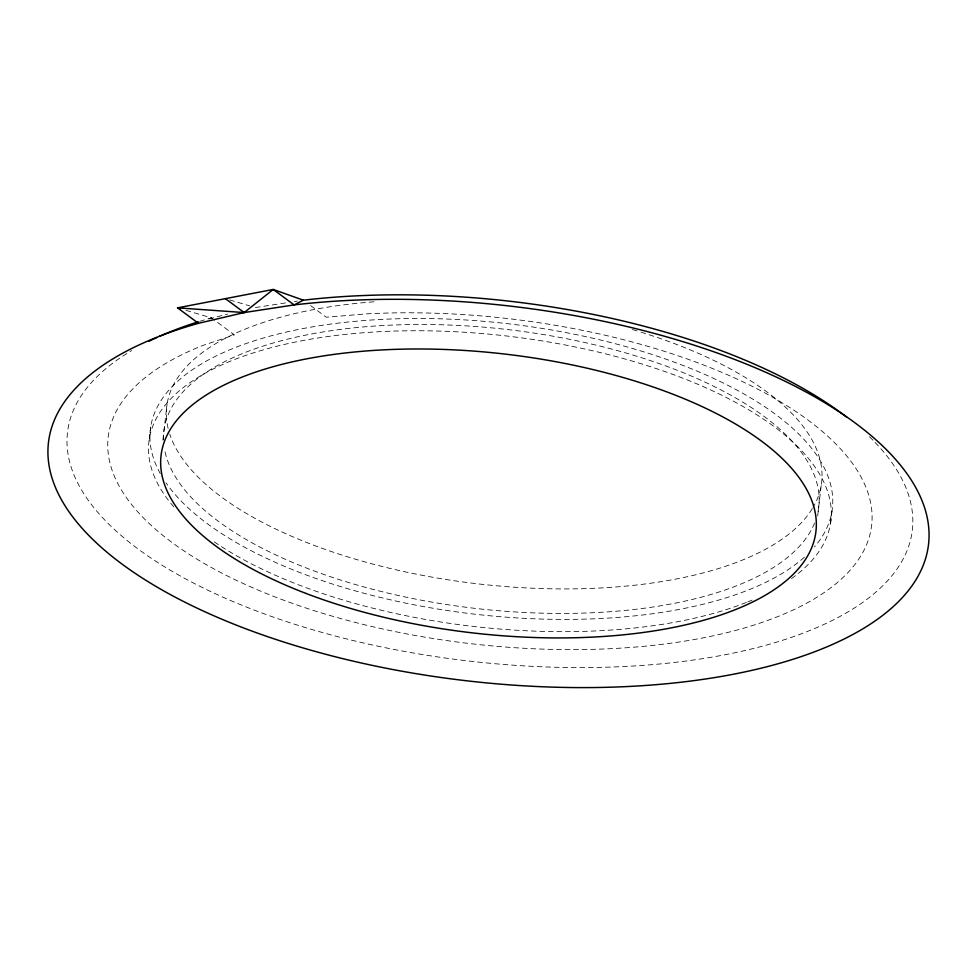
<?xml version="1.0" encoding="UTF-8"?>
<svg xmlns="http://www.w3.org/2000/svg" width="977" height="977" viewBox="0 0 977 977"><rect width="100%" height="100%" fill="white"/><g stroke="black" fill="none" stroke-linecap="round" stroke-linejoin="round"><path stroke-width="0.73" stroke-dasharray="4.88 3.66" d="M149.249 439.21L150.666 426.961M162.89 440.163L167.055 404.136M817.676 515.941L821.278 484.763M830.584 523.183L832.001 510.934M208.846 318.954L227.556 314.081M255.376 307.547L286.847 302.723M294.333 301.575L297.326 301.111M229.68 299.915L249.672 305.85M186.021 310.356L211.447 317.867L215.074 320.554M310.588 305.569L326.318 317.22L367.511 313.8A384.266 163.611 6.6 0 1 871.997 521.095A384.266 163.611 6.6 0 1 350.963 621.311A384.266 163.611 6.6 0 1 202.886 345.455L234.443 334.891L216.283 321.457M875.087 442.41A425.239 181.063 6.6 0 1 461.437 660.147A425.239 181.063 6.6 0 1 131.712 350.56M199.748 321.335A425.239 181.063 6.6 0 1 211.447 317.867M869.469 436.756A425.239 181.063 6.6 0 1 874 441.274M641.01 332.156A329.628 140.346 6.6 0 1 813.011 507.429M812.278 508.638A329.628 140.346 6.6 0 1 477.863 583.843A329.628 140.346 6.6 0 1 169.754 434.154M168.117 428.353A329.628 140.346 6.6 0 1 375.73 301.673M632.375 329.542A329.628 140.346 6.6 0 1 639.532 331.704M173.821 506.88A343.293 146.171 6.6 0 1 507.124 336.051A343.293 146.171 6.6 0 1 791.419 578.653M752.143 600.098A343.293 146.171 6.6 0 1 747.808 601.881M746.343 602.467A343.293 146.171 6.6 0 1 213.926 541.637M160.313 473.662A343.293 146.171 6.6 0 1 505.158 323.411A343.293 146.171 6.6 0 1 814.513 546.9M804.425 557.159A343.293 146.171 6.6 0 1 473.979 614.081A343.293 146.171 6.6 0 1 166.041 482.846M163.525 439.931A329.628 140.346 6.6 0 1 506.575 329.432A329.628 140.346 6.6 0 1 817.309 514.818M814.598 523.013A329.628 140.346 6.6 0 1 476.068 608.476A329.628 140.346 6.6 0 1 164.392 448.528"/><path stroke-width="1.47" d="M198.429 323.314A442.96 188.598 6.6 0 0 310.576 650.12A442.96 188.598 6.6 0 0 928.968 531.17A442.96 188.598 6.6 0 0 294.126 304.909L273.242 289.448L177.545 307.853L198.429 323.314L244.189 312.567L273.242 289.448L303.322 300.195A425.239 181.063 6.6 0 1 846.888 417.301M303.322 300.195L294.126 304.909L244.189 312.567L177.545 307.853L180.366 308.683M225.394 298.644L244.189 312.567M148.712 341.388A425.239 181.063 6.6 0 1 156.735 337.578M159.483 336.344A425.239 181.063 6.6 0 1 198.319 321.787M306.021 593.442A329.628 140.346 6.6 0 0 815.612 533.772A329.628 140.346 6.6 0 0 343.855 353.149A329.628 140.346 6.6 0 0 306.021 593.442"/></g></svg>
